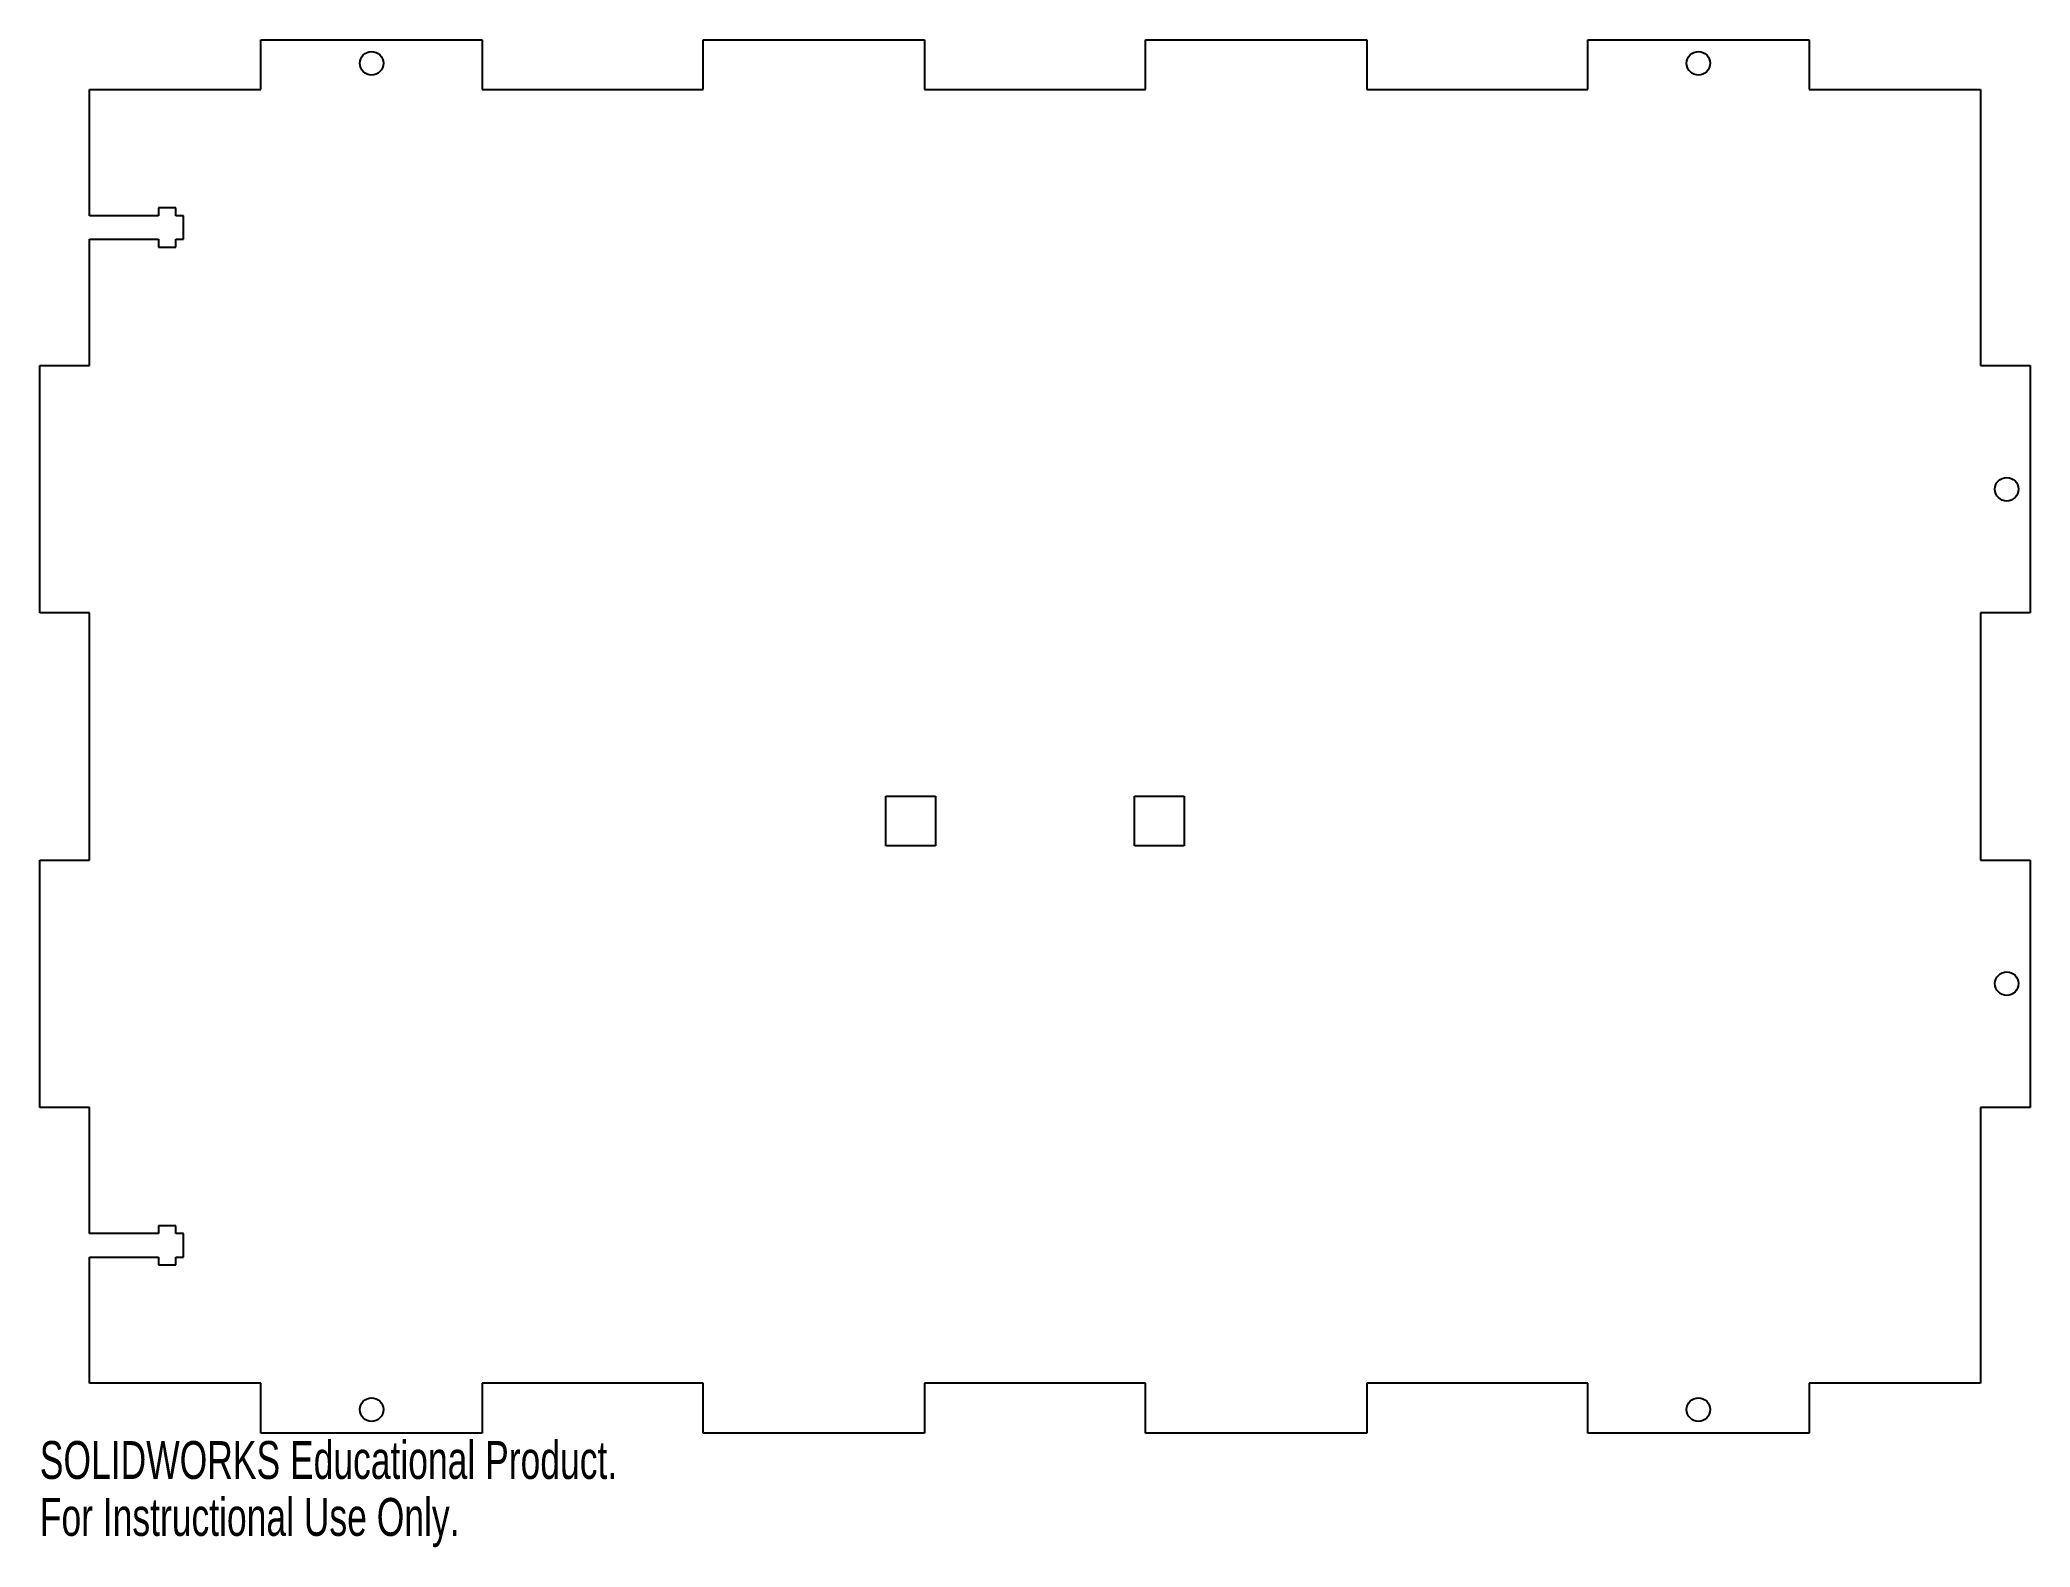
# Model space of a CAD drawing. Header units: inches. Extents: x -5 to 5, y -4.1 to 3.5.
import ezdxf

# ---------------------------------------------------------------- set-up
doc = ezdxf.new("R2010")
doc.units = ezdxf.units.IN
doc.header["$MEASUREMENT"] = 0
doc.styles.add('SLDTEXTSTYLE0', font='TXT', dxfattribs={"width": 0.7})

msp = doc.modelspace()

# ---------------------------------------------------------------- linework, layer by layer
at = {"color": 7, "linetype": 'Continuous', "lineweight": 25}
for p, q in [((-3.889, 3.25), (-3.889, 3.5)), ((-3.889, 3.5), (-2.778, 3.5)), ((-2.778, 3.5), (-2.778, 3.25)), ((-1.667, 3.25), (-1.667, 3.5)), ((-1.667, 3.5), (-0.556, 3.5)), ((-0.556, 3.5), (-0.556, 3.25)), ((0.556, 3.25), (0.556, 3.5)), ((0.556, 3.5), (1.667, 3.5)), ((1.667, 3.5), (1.667, 3.25)), ((2.778, 3.25), (2.778, 3.5)), ((2.778, 3.5), (3.889, 3.5)), ((3.889, 3.5), (3.889, 3.25)), ((-4.75, 2.616), (-4.75, 3.25)), ((-4.75, 3.25), (-3.889, 3.25)), ((-2.778, 3.25), (-1.667, 3.25)), ((-0.556, 3.25), (0.556, 3.25)), ((1.667, 3.25), (2.778, 3.25)), ((3.889, 3.25), (4.75, 3.25)), ((4.75, 3.25), (4.75, 1.864)), ((-4.404, 2.616), (-4.75, 2.616)), ((-4.317, 2.655), (-4.404, 2.655)), ((-4.404, 2.655), (-4.404, 2.616)), ((-4.317, 2.616), (-4.317, 2.655)), ((-4.278, 2.616), (-4.317, 2.616)), ((-4.278, 2.498), (-4.278, 2.616)), ((-4.75, 1.864), (-4.75, 2.498)), ((-4.75, 2.498), (-4.404, 2.498)), ((-4.404, 2.498), (-4.404, 2.458)), ((-4.404, 2.458), (-4.317, 2.458)), ((-4.317, 2.458), (-4.317, 2.498)), ((-4.317, 2.498), (-4.278, 2.498)), ((-5, 0.621), (-5, 1.864)), ((-5, 1.864), (-4.75, 1.864)), ((4.75, 1.864), (5, 1.864)), ((5, 1.864), (5, 0.621)), ((-4.75, 0.621), (-5, 0.621)), ((-4.75, -0.622), (-4.75, 0.621)), ((5, 0.621), (4.75, 0.621)), ((4.75, 0.621), (4.75, -0.622)), ((-0.75, -0.3), (-0.5, -0.3)), ((-0.75, -0.55), (-0.75, -0.3)), ((-0.5, -0.3), (-0.5, -0.55)), ((0.5, -0.3), (0.75, -0.3)), ((0.5, -0.55), (0.5, -0.3)), ((0.75, -0.3), (0.75, -0.55)), ((-0.5, -0.55), (-0.75, -0.55)), ((0.75, -0.55), (0.5, -0.55)), ((-5, -1.864), (-5, -0.622)), ((-5, -0.622), (-4.75, -0.622)), ((4.75, -0.622), (5, -0.622)), ((5, -0.622), (5, -1.864)), ((-4.75, -1.864), (-5, -1.864)), ((-4.75, -2.498), (-4.75, -1.864)), ((5, -1.864), (4.75, -1.864)), ((4.75, -1.864), (4.75, -3.25)), ((-4.404, -2.498), (-4.75, -2.498)), ((-4.317, -2.458), (-4.404, -2.458)), ((-4.404, -2.458), (-4.404, -2.498)), ((-4.317, -2.498), (-4.317, -2.458)), ((-4.278, -2.498), (-4.317, -2.498)), ((-4.278, -2.616), (-4.278, -2.498)), ((-4.75, -3.25), (-4.75, -2.616)), ((-4.75, -2.616), (-4.404, -2.616)), ((-4.404, -2.616), (-4.404, -2.655)), ((-4.404, -2.655), (-4.317, -2.655)), ((-4.317, -2.616), (-4.278, -2.616)), ((-4.317, -2.655), (-4.317, -2.616)), ((-3.889, -3.25), (-4.75, -3.25)), ((-3.889, -3.5), (-3.889, -3.25)), ((-1.667, -3.25), (-2.778, -3.25)), ((-2.778, -3.25), (-2.778, -3.5)), ((-1.667, -3.5), (-1.667, -3.25)), ((0.556, -3.25), (-0.556, -3.25)), ((-0.556, -3.25), (-0.556, -3.5)), ((0.556, -3.5), (0.556, -3.25)), ((2.778, -3.25), (1.667, -3.25)), ((1.667, -3.25), (1.667, -3.5)), ((2.778, -3.5), (2.778, -3.25)), ((4.75, -3.25), (3.889, -3.25)), ((3.889, -3.25), (3.889, -3.5)), ((-2.778, -3.5), (-3.889, -3.5)), ((-0.556, -3.5), (-1.667, -3.5)), ((1.667, -3.5), (0.556, -3.5)), ((3.889, -3.5), (2.778, -3.5))]:
    msp.add_line(p, q, dxfattribs=at)
for centre in [(-3.333, 3.382), (3.333, 3.382), (4.882, 1.242), (4.882, -1.242), (-3.333, -3.382), (3.333, -3.382)]:
    msp.add_circle(centre, 0.0591, dxfattribs=at)

# ---------------------------------------------------------------- texts
at = {"color": 7, "linetype": 'Continuous', "char_height": 0.1903, "attachment_point": 1, "style": 'SLDTEXTSTYLE0'}
for s, insert in [('SOLIDWORKS Educational Product.', (-5, -3.54)), ('For Instructional Use Only.', (-5, -3.826))]:
    msp.add_mtext(s, dxfattribs=dict(at, insert=insert))

doc.saveas('drawing.dxf')
